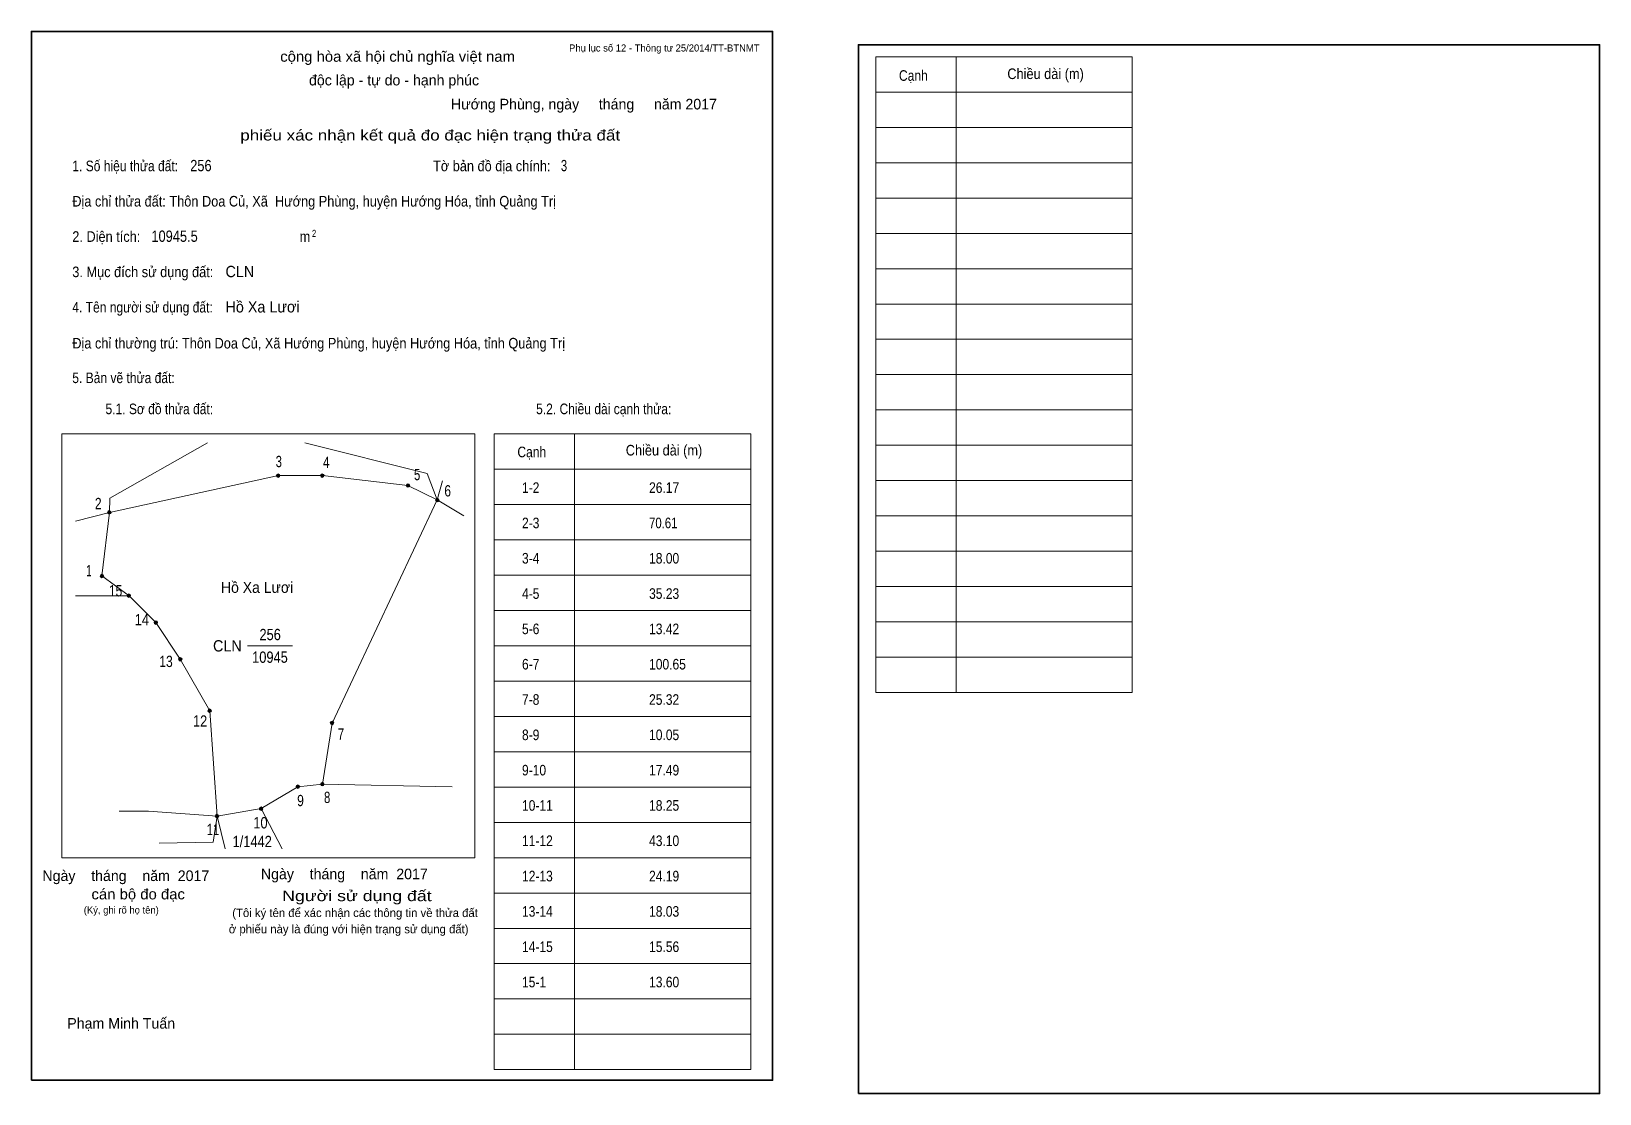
# Model space of a CAD drawing. Header units: centimetres. Extents: x 0 to 44.4, y -0.4 to 29.7.
import ezdxf
from ezdxf.enums import TextEntityAlignment as Align

# ---------------------------------------------------------------- set-up
doc = ezdxf.new("R2010")
doc.units = ezdxf.units.CM
doc.header["$LTSCALE"] = 0.12
for name, color, linetype in [('2', 7, 'Continuous'), ('30', 7, 'Continuous'), ('34', 7, 'Continuous')]:
    doc.layers.add(name, color=color, linetype=linetype)
for name, color, linetype, lineweight in [('32', 7, 'Continuous', 13), ('33', 7, 'Continuous', 13), ('6', 7, 'Continuous', 13), ('63', 7, 'Continuous', 13)]:
    doc.layers.add(name, color=color, linetype=linetype, lineweight=lineweight)

msp = doc.modelspace()

# ---------------------------------------------------------------- hatches: boundary and pattern name
at = {"layer": '32'}
for points in [[(7.0427, 17.1193, 1), (6.9427, 17.1193, 1)], [(8.2909, 17.1193, 1), (8.1909, 17.1193, 1)], [(10.7179, 16.842, 1), (10.6179, 16.842, 1)], [(11.55, 16.4259, 1), (11.45, 16.4259, 1)], [(2.258, 16.0792, 1), (2.158, 16.0792, 1)], [(2.05, 14.2763, 1), (1.95, 14.2763, 1)], [(2.8128, 13.7215, 1), (2.7128, 13.7215, 1)], [(3.5755, 12.9588, 1), (3.4755, 12.9588, 1)], [(4.269, 11.9186, 1), (4.169, 11.9186, 1)], [(5.1011, 10.4624, 1), (5.0011, 10.4624, 1)], [(8.5682, 10.1157, 1), (8.4682, 10.1157, 1)], [(7.5974, 8.3128, 1), (7.4974, 8.3128, 1)], [(8.2909, 8.3821, 1), (8.1909, 8.3821, 1)], [(6.5573, 7.6887, 1), (6.4573, 7.6887, 1)], [(5.3091, 7.4807, 1), (5.2091, 7.4807, 1)]]:
    msp.add_hatch(color=256, dxfattribs=at).paths.add_polyline_path(points)

# ---------------------------------------------------------------- linework, layer by layer
for centre in [(6.9927, 17.1193), (8.2409, 17.1193), (10.6679, 16.842), (11.5, 16.4259), (2.208, 16.0792), (2, 14.2763), (2.7628, 13.7215), (3.5255, 12.9588), (4.219, 11.9186), (5.0511, 10.4624), (8.5182, 10.1157), (7.5474, 8.3128), (8.2409, 8.3821), (6.5073, 7.6887), (5.2591, 7.4807)]:
    msp.add_circle(centre, 0.05, dxfattribs=at)
at = {"layer": '33'}
msp.add_line((6.12, 12.3), (7.4, 12.3), dxfattribs=at)
at = {"layer": '6'}
for p, q in [((4.99, 18.05), (2.22, 16.48)), ((11.5, 16.43), (11.65, 16.97)), ((2.21, 16.08), (2.22, 16.48)), ((11.5, 16.43), (10.67, 16.84)), ((2.21, 16.08), (1.25, 15.83)), ((11.5, 16.43), (12.25, 15.98)), ((2.77, 13.72), (1.25, 13.72)), ((5.26, 7.48), (6.51, 7.69)), ((6.51, 7.69), (7.11, 6.55)), ((5.26, 7.48), (5.49, 6.55))]:
    msp.add_line(p, q, dxfattribs=at)
for points in [[(11.5, 16.43), (11.21, 17.18), (7.75, 18.05)], [(2.21, 16.08), (7, 17.12), (8.25, 17.12), (10.67, 16.84)], [(2.21, 16.08), (2, 14.28), (2.77, 13.72), (3.53, 12.96)], [(11.5, 16.43), (8.52, 10.11), (8.25, 8.38), (11.92, 8.31)], [(5.26, 7.48), (5.06, 10.46), (4.22, 11.92), (3.53, 12.96)], [(6.51, 7.69), (7.55, 8.31), (8.25, 8.38)], [(5.26, 7.48), (3.32, 7.62), (2.49, 7.62)], [(5.26, 7.48), (5.15, 6.74), (3.62, 6.71)]]:
    msp.add_lwpolyline(points, dxfattribs=at)
at = {"layer": '63'}
for p, q in [((23.92, 28.98), (31.19, 28.98)), ((23.92, 10.98), (23.92, 28.98)), ((26.2, 10.98), (26.2, 28.98)), ((31.19, 10.98), (31.19, 28.98)), ((23.92, 27.98), (31.19, 27.98)), ((23.92, 26.98), (31.19, 26.98)), ((23.92, 25.98), (31.19, 25.98)), ((23.92, 24.98), (31.19, 24.98)), ((23.92, 23.98), (31.19, 23.98)), ((23.92, 22.98), (31.19, 22.98)), ((23.92, 21.98), (31.19, 21.98)), ((23.92, 20.98), (31.19, 20.98)), ((23.92, 19.98), (31.19, 19.98)), ((23.92, 18.98), (31.19, 18.98)), ((0.86, 18.3), (12.56, 18.3)), ((0.86, 6.3), (0.86, 18.3)), ((12.56, 6.3), (12.56, 18.3)), ((13.11, 18.3), (20.38, 18.3)), ((13.11, 0.3), (13.11, 18.3)), ((15.39, 0.3), (15.39, 18.3)), ((20.38, 0.3), (20.38, 18.3)), ((23.92, 17.98), (31.19, 17.98)), ((13.11, 17.3), (20.38, 17.3)), ((23.92, 16.98), (31.19, 16.98)), ((13.11, 16.3), (20.38, 16.3)), ((23.92, 15.98), (31.19, 15.98)), ((13.11, 15.3), (20.38, 15.3)), ((23.92, 14.98), (31.19, 14.98)), ((13.11, 14.3), (20.38, 14.3)), ((23.92, 13.98), (31.19, 13.98)), ((13.11, 13.3), (20.38, 13.3)), ((23.92, 12.98), (31.19, 12.98)), ((13.11, 12.3), (20.38, 12.3)), ((23.92, 11.98), (31.19, 11.98)), ((13.11, 11.3), (20.38, 11.3)), ((23.92, 10.98), (31.19, 10.98)), ((13.11, 10.3), (20.38, 10.3)), ((13.11, 9.3), (20.38, 9.3)), ((13.11, 8.3), (20.38, 8.3)), ((13.11, 7.3), (20.38, 7.3)), ((0.86, 6.3), (12.56, 6.3)), ((13.11, 6.3), (20.38, 6.3)), ((13.11, 5.3), (20.38, 5.3)), ((13.11, 4.3), (20.38, 4.3)), ((13.11, 3.3), (20.38, 3.3)), ((13.11, 2.3), (20.38, 2.3)), ((13.11, 1.3), (20.38, 1.3)), ((13.11, 0.3), (20.38, 0.3))]:
    msp.add_line(p, q, dxfattribs=at)
at = {"layer": '63', "lineweight": 35}
for points in [[(0, 0), (0, 29.7), (21, 29.7), (21, 0)], [(23.43, -0.38), (23.43, 29.32), (44.43, 29.32), (44.43, -0.38)]]:
    msp.add_lwpolyline(points, close=True, dxfattribs=at)

# ---------------------------------------------------------------- texts
at = {"layer": '2', "width": 0.95}
msp.add_text('Hồ Xa Lươi', height=0.312, dxfattribs=at).set_placement((6.395, 13.8), align=Align.CENTER)
at = {"layer": '30'}
for s, height, width, p in [('1-2', 0.3, 0.85, (13.9, 16.63)), ('26.17', 0.3, 0.85, (17.5, 16.63)), ('2-3', 0.3, 0.85, (13.9, 15.63)), ('70.61', 0.3, 0.8, (17.5, 15.63)), ('3-4', 0.3, 0.85, (13.9, 14.63)), ('18.00', 0.3, 0.85, (17.5, 14.63)), ('4-5', 0.3, 0.85, (13.9, 13.63)), ('35.23', 0.3, 0.85, (17.5, 13.63)), ('5-6', 0.3, 0.85, (13.9, 12.63)), ('13.42', 0.3, 0.85, (17.5, 12.63)), ('6-7', 0.3, 0.85, (13.9, 11.63)), ('100.65', 0.3, 0.85, (17.5, 11.63)), ('7-8', 0.3, 0.85, (13.9, 10.63)), ('25.32', 0.3, 0.85, (17.5, 10.63)), ('8-9', 0.3, 0.85, (13.9, 9.63)), ('10.05', 0.3, 0.85, (17.5, 9.63)), ('9-10', 0.3, 0.85, (13.9, 8.63)), ('17.49', 0.3, 0.85, (17.5, 8.63)), ('10-11', 0.3, 0.85, (13.9, 7.63)), ('18.25', 0.3, 0.85, (17.5, 7.63)), ('1/1442', 0.32, 0.85, (5.7, 6.6)), ('11-12', 0.3, 0.85, (13.9, 6.63)), ('43.10', 0.3, 0.85, (17.5, 6.63)), ('12-13', 0.3, 0.85, (13.9, 5.63)), ('24.19', 0.3, 0.85, (17.5, 5.63)), ('13-14', 0.3, 0.85, (13.9, 4.63)), ('18.03', 0.3, 0.85, (17.5, 4.63)), ('14-15', 0.3, 0.85, (13.9, 3.63)), ('15.56', 0.3, 0.85, (17.5, 3.63)), ('15-1', 0.3, 0.85, (13.9, 2.63)), ('13.60', 0.3, 0.85, (17.5, 2.63))]:
    msp.add_text(s, height=height, dxfattribs=dict(at, width=width)).set_placement(p)
at = {"layer": '32'}
for s, width, p in [('3', 0.75, (7.01, 17.36)), ('4', 0.8, (8.355, 17.34)), ('5', 0.75, (10.93, 16.99)), ('2', 0.8, (1.895, 16.17)), ('6', 0.8, (11.795, 16.53)), ('1', 0.65, (1.63, 14.27)), ('15', 0.8, (2.385, 13.7)), ('14', 0.85, (3.13, 12.88)), ('13', 0.8, (3.815, 11.7)), ('12', 0.85, (4.78, 10.01)), ('7', 0.75, (8.77, 9.64)), ('9', 0.8, (7.625, 7.76)), ('8', 0.75, (8.38, 7.85)), ('11', 0.75, (5.145, 6.94)), ('10', 0.85, (6.49, 7.13))]:
    msp.add_text(s, height=0.32, dxfattribs=dict(at, width=width)).set_placement(p, align=Align.CENTER)
at = {"layer": '33', "width": 0.95}
msp.add_text('CLN', height=0.32, dxfattribs=at).set_placement((5.96, 12.14), align=Align.RIGHT)
at = {"layer": '33', "width": 0.85}
for s, p in [('256', (6.765, 12.46)), ('10945', (6.76, 11.82))]:
    msp.add_text(s, height=0.32, dxfattribs=at).set_placement(p, align=Align.CENTER)
at = {"layer": '34'}
for s, width, p in [('256', 0.85, (4.5, 25.74)), ('3', 0.75, (15, 25.74)), ('10945.5', 0.85, (3.4, 23.74)), ('CLN', 0.95, (5.5, 22.74)), ('Hồ Xa Lươi', 0.95, (5.5, 21.74))]:
    msp.add_text(s, height=0.32, dxfattribs=dict(at, width=width)).set_placement(p)
at = {"layer": '63'}
for s, height, p in [('Phụ lục số 12 - Thông tư 25/2014/TT-BTNMT', 0.2, (20.63, 29.13)), ('Ngày    tháng    năm  2017', 0.3, (5.04, 5.64)), ('Ngày    tháng    năm  2017', 0.3, (11.23, 5.69)), ('(Ký, ghi rõ họ tên)', 0.2, (3.61, 4.72))]:
    msp.add_text(s, height=height, dxfattribs=at).set_placement(p, align=Align.RIGHT)
at = {"layer": '63', "width": 1.05}
msp.add_text('cộng hòa xã hội chủ nghĩa việt nam', height=0.3, dxfattribs=at).set_placement((10.375, 28.84), align=Align.CENTER)
at = {"layer": '63'}
for s, height, p in [('độc lập - tự do - hạnh phúc', 0.3, (10.275, 28.17)), ('Hướng Phùng, ngày     tháng     năm 2017', 0.3, (15.655, 27.49)), ('(Tôi ký tên để xác nhận các thông tin về thửa đất ', 0.24, (9.215, 4.62)), ('ở phiếu này là đúng với hiện trạng sử dụng đất)', 0.24, (8.99, 4.16)), ('Phạm Minh Tuấn', 0.3, (2.545, 1.46))]:
    msp.add_text(s, height=height, dxfattribs=at).set_placement(p, align=Align.CENTER)
for s, height, width, p in [('Cạnh', 0.3, 0.85, (24.58, 28.3)), ('Chiều dài (m)', 0.3, 0.9, (27.65, 28.35)), ('1. Số hiệu thửa đất:', 0.3, 0.85, (1.16, 25.74)), ('Tờ bản đồ địa chính:', 0.3, 0.9, (11.38, 25.74)), ('Địa chỉ thửa đất: Thôn Doa Củ, Xã  Hướng Phùng, huyện Hướng Hóa, tỉnh Quảng Trị', 0.3, 0.9, (1.16, 24.74)), ('2. Diện tích:', 0.3, 0.9, (1.16, 23.74)), ('2', 0.2, 0.8, (7.95, 23.88)), ('m', 0.3, 0.9, (7.6, 23.74)), ('3. Mục đích sử dụng đất:', 0.3, 0.9, (1.16, 22.74)), ('4. Tên người sử dụng đất:', 0.3, 0.85, (1.16, 21.74)), ('Địa chỉ thường trú: Thôn Doa Củ, Xã Hướng Phùng, huyện Hướng Hóa, tỉnh Quảng Trị', 0.3, 0.9, (1.16, 20.72)), ('5. Bản vẽ thửa đất:', 0.3, 0.85, (1.16, 19.74)), ('5.1. Sơ đồ thửa đất:', 0.3, 0.85, (2.1, 18.86)), ('5.2. Chiều dài cạnh thửa:', 0.3, 0.85, (14.3, 18.86)), ('Cạnh', 0.3, 0.85, (13.77, 17.64)), ('Chiều dài (m)', 0.3, 0.9, (16.84, 17.69))]:
    msp.add_text(s, height=height, dxfattribs=dict(at, width=width)).set_placement(p)
for s, width, p in [('phiếu xác nhận kết quả đo đạc hiện trạng thửa đất', 1.2, (16.68, 26.61)), ('cán bộ đo đạc', 1.05, (4.35, 5.12)), ('Người sử dụng đất', 1.25, (11.34, 5.07))]:
    msp.add_text(s, height=0.3, dxfattribs=dict(at, width=width)).set_placement(p, align=Align.RIGHT)

doc.saveas('drawing.dxf')
